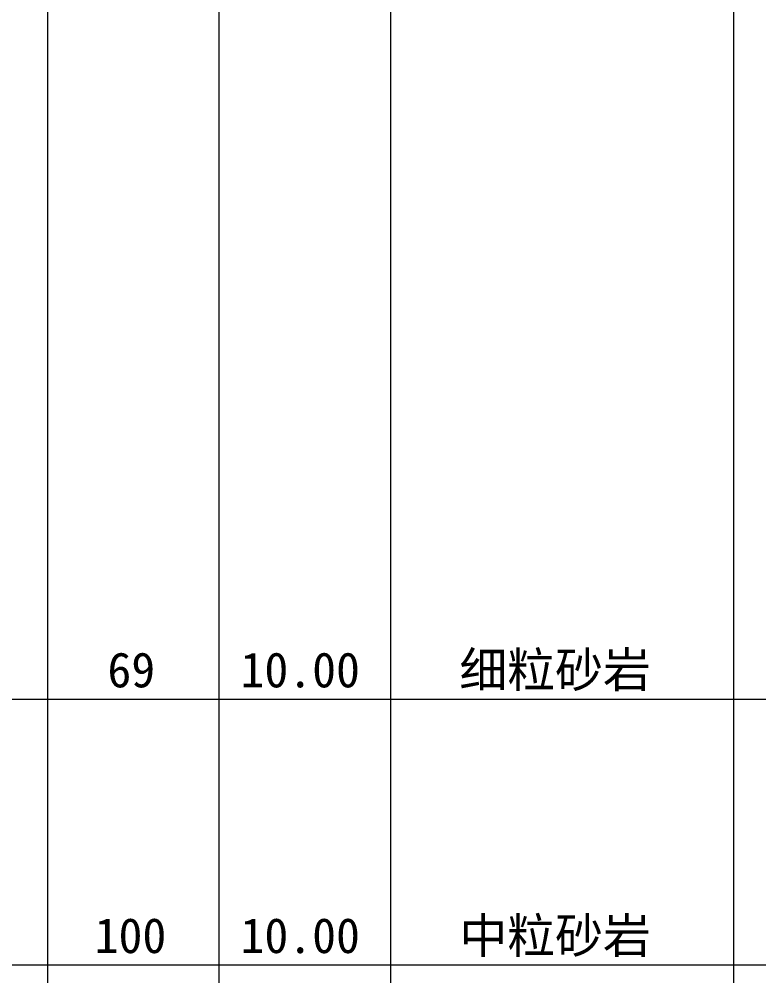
# Model space of a CAD drawing. Header units: inches. Extents: x -27 to 109, y -598 to 26.
# Drawn here: x 27.55 to 36.18, y -557.91 to -546.75 of the extents above; entities that cross this region are included whole.
import ezdxf

# ---------------------------------------------------------------- set-up
doc = ezdxf.new("R2010")
doc.units = ezdxf.units.IN
doc.header["$MEASUREMENT"] = 0
doc.layers.get('0').update_dxf_attribs({"lineweight": 0})
doc.styles.add('宋体', font='')
doc.styles.get('宋体').set_extended_font_data('宋体')

msp = doc.modelspace()

# ---------------------------------------------------------------- linework, layer by layer
at = {"linetype": 'Continuous', "lineweight": 15}
for p, q in [((27.882, 0.896), (27.882, -567.184)), ((29.882, 0.896), (29.882, -567.184)), ((31.882, 0.896), (31.882, -567.184)), ((35.882, 0.896), (35.882, -567.184)), ((25.882, -554.684), (27.882, -554.684)), ((27.882, -554.684), (29.882, -554.684)), ((29.882, -554.684), (31.882, -554.684)), ((31.882, -554.684), (35.882, -554.684)), ((35.882, -554.684), (65.882, -554.684)), ((25.882, -557.784), (27.882, -557.784)), ((27.882, -557.784), (29.882, -557.784)), ((29.882, -557.784), (31.882, -557.784)), ((31.882, -557.784), (35.882, -557.784)), ((35.882, -557.784), (65.882, -557.784))]:
    msp.add_line(p, q, dxfattribs=at)

# ---------------------------------------------------------------- texts
at = {"style": '宋体'}
for s, p in [('细粒砂岩', (32.685, -554.547)), ('69', (28.582, -554.547)), ('10.00', (30.134, -554.547)), ('中粒砂岩', (32.685, -557.647)), ('100', (28.433, -557.647)), ('10.00', (30.134, -557.647))]:
    msp.add_text(s, height=0.4092, dxfattribs=at).set_placement(p)

doc.saveas('drawing.dxf')
